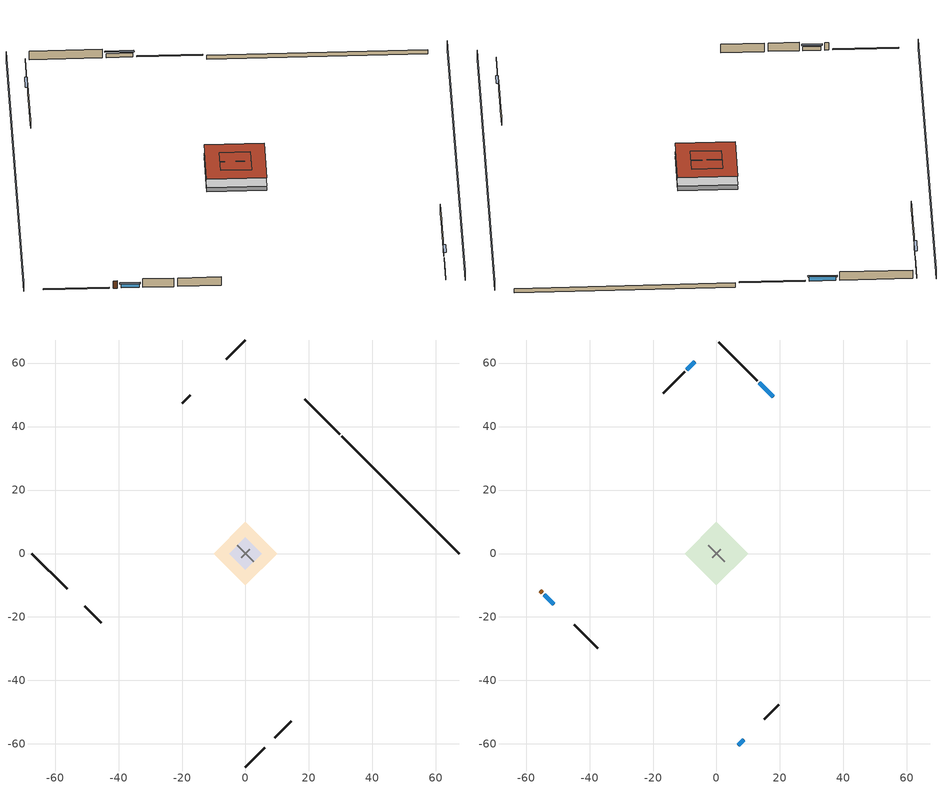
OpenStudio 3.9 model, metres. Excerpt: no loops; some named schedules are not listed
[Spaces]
garage 1
 floor foundation (Slab1 construction): -5.17,0 0,5.17 5.17,0 0,-5.17 z0
 wall outside (Wall1 construction): 9.2,-58.05 14.38,-52.88 z0.3:2.74
 wall outside (Wall2 construction): -50.58,-16.68 -45.4,-21.85 z0.3:2.74
 wall outside (Wall9 construction): -17.42,49.84 -20,47.25 z0.3:2.74
 wall to conditioned space 1 (Wall5 construction Reversed): 2.59,-2.59 -2.59,2.59 z0.3:2.74
 wall to conditioned space 1 (Wall6 construction Reversed): 1.29,1.29 -1.29,-1.29 z0.3:2.74
 roof outside (Roof1 construction): 0,5.17 -5.17,0 0,-5.17 5.17,0 z2.74
crawlspace - vented 1
 floor foundation (Slab2 construction): -10.06,0 0,10.06 10.06,0 0,-10.06 z-0.91
 wall outside (RimJoist1 construction): 29.68,37.58 18.6,48.65 z0.3:0.61
 wall outside (RimJoist2 construction): 0,-67.25 6.14,-61.11 z0.3:0.61
 wall outside (RimJoist3 construction): -67.25,0 -56.18,-11.08 z0.3:0.61
 wall outside (RimJoist4 construction): 0,67.25 -6.14,61.11 z0.3:0.61
 wall foundation (FoundationWall1 construction): 67.25,0 30.33,36.92 z-0.91:0.3
conditioned space 1
 floor to crawlspace - vented 1 (Floor1 construction): -10.06,0 0,10.06 10.06,0 0,-10.06 z0.3
 wall outside (Wall3 construction): 12.86,54.39 0.66,66.6 z0.3:2.74
 wall outside (Wall4 construction): 15.03,-52.22 19.62,-47.63 z0.3:2.74
 wall outside (Wall7 construction): -44.75,-22.51 -37.47,-29.78 z0.3:2.74
 wall outside (Wall8 construction): -9.97,57.28 -16.76,50.49 z0.3:2.74
 wall outside (AdiabaticWallConstruction): 17.94,49.31 13.52,53.73 z0.3:1.49; 6.8,-60.45 8.55,-58.71 / -54.22,-13.04 -51.23,-16.02 z0.3:1.43; -6.8,60.45 -9.32,57.94 z0.3:1.46
 wall outside (AdiabaticWallConstruction 1): -55.52,-11.73 -54.87,-12.38 z0.3:2.34
 window (WindowConstruction): 17.94,49.31 13.52,53.73 z0.3:1.49
 window (WindowConstruction 1): 6.8,-60.45 8.55,-58.71 z0.3:1.43
 window (WindowConstruction 2): -54.22,-13.04 -51.23,-16.02 z0.3:1.43
 window (WindowConstruction 3): -6.8,60.45 -9.32,57.94 z0.3:1.46
 door (Door): -55.52,-11.73 -54.87,-12.38 z0.3:2.34
 roof outside (Roof2 construction): 0,10.06 -10.06,0 0,-10.06 10.06,0 z2.74
shading: -3.23,70.49 -70.49,3.23 / 3.23,-70.49 70.49,-3.23 z0:2.74; 13.31,53.95 18.16,49.1 18.59,49.53 13.74,54.38 z1.8; 8.76,-58.49 6.58,-60.67 7.01,-61.1 9.19,-58.92 z1.74; -51.02,-16.24 -54.43,-12.82 -54.86,-13.25 -51.45,-16.67 z1.74; -9.53,57.72 -6.58,60.67 -7.01,61.1 -9.96,58.15 z1.77
[Site]
Portland Intl Arpt_OR: Latitude {deg}=45.59; Longitude {deg}=-122.6; Time Zone {hr}=-8; Elevation {m}=33; Terrain=Suburbs; Keep Site Location Information=Yes
[Site:GroundTemperature:Shallow]
10.2558, 8.96328, 8.85977, 9.47314, 11.9355, 14.3863, 16.5111, 17.8571, 17.9714, 16.8767, 14.8061, 12.4304
[Site:WaterMainsTemperature]
Calculation Method=Schedule; Temperature Schedule=mains temperature schedule
[Building]
Building 1
[Material] Roughness=Rough
Name | Thickness {m} | Conductivity {W/m-K} | Density {kg/m3} | Specific Heat {J/kg-K} | Thermal Absorptance | Solar Absorptance | Visible Absorptance
asphalt or fiberglass shingles | 0.00635 | 0.162714 | 1121.4 | 1465.45 | 0.9 | 0.85 | 0.85
roof rigid ins | 0.00254769 | 0.029427 | 32.04 | 1214.23 | 0.9 | 0.7 | 0.7
osb sheathing 0.5 in. | 0.0127 | 0.115458 | 512.64 | 1214.23 | 0.9 | 0.6 | 0.6
roof rigid ins 1 | 0.051816 | 0.029427 | 32.04 | 1214.23 | 0.9 | 0.7 | 0.7
osb sheathing 0.75 in. | 0.01905 | 0.115458 | 512.64 | 1214.23 | 0.9 | 0.7 | 0.7
roof stud and cavity | 0.2032 | 0.133729 | 78.34581 | 1123.46 | 0.9 | 0.7 | 0.7
gypsum board | 0.0127 | 0.160291 | 801 | 837.4 | 0.9 | 0.6 | 0.6
wood siding | 0.0254 | 0.102417 | 544.68 | 1172.36 | 0.9 | 0.85 | 0.85
osb sheathing 0.5 in. 1 | 0.0127 | 0.115458 | 512.64 | 1214.23 | 0.9 | 0.7 | 0.7
wall stud and cavity | 0.1397 | 0.727959 | 139.0536 | 1170.24 | 0.9 | 0.6 | 0.6
wall stud and cavity 1 | 0.1397 | 0.550994 | 139.0536 | 1170.24 | 0.9 | 0.7 | 0.7
osb sheathing 0.5 in. 2; osb sheathing 0.5 in. 3 | 0.0127 | 0.115458 | 512.64 | 1214.23
wall stud and cavity 2 | 0.1397 | 0.335416 | 139.0536 | 1170.24 | 0.9 | 0.7 | 0.7
rim joist stud and cavity | 0.0508 | 0.178688 | 50.32683 | 1063.81 | 0.9 | 0.6 | 0.6
floor stud and cavity | 0.1397 | 0.923637 | 92.3553 | 1139.71 | 0.9 | 0.7 | 0.7
floor covering | 0.0127 | 0.0433444 | 54.468 | 1339.84 | 0.9 | 0.6 | 0.6
concrete 4.0 in. | 0.1016 | 1.803125 | 2242.8 | 837.4 | 0.9 | 0.7 | 0.7
concrete 8.0 in. | 0.2032 | 1.803125 | 2242.8 | 837.4 | 0.9 | 0.7 | 0.7
soil 0.5 in. | 0.0127 | 1.9041 | 1842.3 | 418.7 | 0.9 | 0.7 | 0.7
wood siding 1; wood siding 2 | 0.0254 | 0.102417 | 544.68 | 1172.36
wall rigid ins | 0.512978 | 0.029427 | 32.04 | 1214.23 | 0.9 | 0.7 | 0.7
wall stud and cavity 3 | 0.0889 | 0.380278 | 52.3479 | 1209.89 | 0.9 | 0.7 | 0.7
door material | 0.04445 | 0.0612267 | 512.64 | 1214.23 | 0.9 | 0.7 | 0.7
wall stud and cavity 4 | 0.0889 | 0.391764 | 83.0341 | 1211.67 | 0.9 | 0.7 | 0.7
furniture material conditioned space 1; furniture material garage 1 | 0.1524 | 0.115458 | 640.8 | 1214.23 | 0.9 | 0.6 | 0.6
[Construction]
Roof1 construction: asphalt or fiberglass shingles, roof rigid ins, osb sheathing 0.5 in.
Roof2 construction: asphalt or fiberglass shingles, roof rigid ins 1, osb sheathing 0.75 in., roof stud and cavity, gypsum board
Wall1 construction; Wall2 construction: wood siding, osb sheathing 0.5 in. 1, wall stud and cavity
Wall3 construction; Wall4 construction: wood siding, osb sheathing 0.5 in. 1, wall stud and cavity 1, gypsum board
Wall5 construction Reversed: gypsum board, wall stud and cavity 2, osb sheathing 0.5 in. 2
Wall6 construction Reversed: gypsum board, wall stud and cavity 2, osb sheathing 0.5 in. 3
Wall7 construction; Wall8 construction: wood siding, osb sheathing 0.5 in. 3, wall stud and cavity 1, gypsum board
Wall9 construction: wood siding, osb sheathing 0.5 in. 3, wall stud and cavity
RimJoist1 construction; RimJoist2 construction; RimJoist3 construction; RimJoist4 construction: wood siding, rim joist stud and cavity
Floor1 construction: floor stud and cavity, osb sheathing 0.75 in., floor covering
Slab1 construction: concrete 4.0 in.
FoundationWall1 construction: concrete 8.0 in.
Slab2 construction: soil 0.5 in.
WindowConstruction; WindowConstruction 1; WindowConstruction 2; WindowConstruction 3: WindowMaterial
AdiabaticWallConstruction: wood siding 1, wall rigid ins, wall stud and cavity 3, gypsum board
Door: door material
AdiabaticWallConstruction 1: wood siding 2, wall rigid ins, wall stud and cavity 3, gypsum board
PartitionWallConstruction: gypsum board, wall stud and cavity 4, gypsum board
furniture construction conditioned space 1: furniture material conditioned space 1
furniture construction garage 1: furniture material garage 1
[WindowMaterial:SimpleGlazingSystem]
WindowMaterial: U-Factor {W/m2-K}=1.93052; Solar Heat Gain Coefficient=0.49
[ThermalZone] Multiplier=1; Use Ideal Air Loads=No
Name | Volume {m3} | Thermostat
conditioned space | 493.619 | conditioned space temperature setpoint
garage | 130.484
crawlspace - vented | 246.81
[Sizing:Zone] Zone Cooling Design Supply Air Temperature Input Method=SupplyAirTemperature; Zone Cooling Design Supply Air Temperature {C}=14; Zone Cooling Design Supply Air Temperature Difference {deltaC}=11.11; Zone Heating Design Supply Air Temperature Input Method=SupplyAirTemperature; Zone Heating Design Supply Air Temperature {C}=40; Zone Heating Design Supply Air Temperature Difference {deltaC}=11.11; Zone Cooling Design Supply Air Humidity Ratio {kg-H2O/kg-air}=0.0085; Zone Heating Design Supply Air Humidity Ratio {kg-H2O/kg-air}=0.008; Cooling Design Air Flow Method=DesignDay; Heating Design Air Flow Method=DesignDay; Account for Dedicated Outdoor Air System=No; Dedicated Outdoor Air System Control Strategy=NeutralSupplyAir; Dedicated Outdoor Air Low Setpoint Temperature for Design {C}=autosize; Dedicated Outdoor Air High Setpoint Temperature for Design {C}=autosize; Zone Load Sizing Method=Sensible Load Only No Latent Load; Zone Latent Cooling Design Supply Air Humidity Ratio Input Method=HumidityRatioDifference; Zone Cooling Design Supply Air Humidity Ratio Difference {kgWater/kgDryAir}=0.005; Zone Latent Heating Design Supply Air Humidity Ratio Input Method=HumidityRatioDifference; Zone Humidification Design Supply Air Humidity Ratio Difference {kgWater/kgDryAir}=0.005; Sizing Option=Coincident
garage; crawlspace - vented
[Space]
Name | Thermal Zone | Volume {m3}
conditioned space 1 | conditioned space | 493.619
garage 1 | garage | 130.484
crawlspace - vented 1 | crawlspace - vented | 246.81
[ThermostatSetpoint:DualSetpoint]
conditioned space temperature setpoint: Heating Setpoint Temperature Schedule=heating setpoint; Cooling Setpoint Temperature Schedule=cooling setpoint; Temperature Difference Between Cutout And Setpoint {deltaC}=0
[Foundation:Kiva] Wall Depth Below Slab {m}=0.2032
Name | Initial Indoor Air Temperature {C} | Wall Height Above Grade {m}
Foundation Kiva 1 | 13.4258 | 0.1016
Foundation Kiva 2 | 8.58325 | 0.3048
[Foundation:Kiva:Settings]
Soil Conductivity {W/m-K}=1.9041; Soil Density {kg/m3}=1842.3; Soil Specific Heat {J/kg-K}=418.7; Ground Solar Absorptivity=0.9; Ground Thermal Absorptivity=0.9; Ground Surface Roughness {m}=0.03; Far-Field Width {m}=40; Deep-Ground Boundary Condition=ZeroFlux; Deep-Ground Depth {m}=40; Minimum Cell Dimension {m}=0.2; Maximum Cell Growth Coefficient=3; Simulation Timestep=Timestep
[SurfaceProperty:ExposedFoundationPerimeter] Exposed Perimeter Calculation Method=TotalExposedPerimeter
Name | Total Exposed Perimeter {m}
Slab1 | 18.288
Slab2 | 52.21224
[SurfaceProperty:IncidentSolarMultiplier] Incident Solar Multiplier=1; Incident Solar Multiplier Schedule=trans schedule winter=0.85 summer=0.7
Window1; Window2; Window3; Window4
[InternalMass:Definition] Design Level Calculation Method=SurfaceArea
Name | Construction | Surface Area {m2}
partition wall mass | PartitionWallConstruction | 202.436
furniture mass conditioned space 1 | furniture construction conditioned space 1 | 80.97429
furniture mass garage 1 | furniture construction garage 1 | 5.35122
[InternalMass] Multiplier=1
Name | Internal Mass Definition | Space or SpaceType
partition wall mass | partition wall mass | conditioned space 1
furniture mass conditioned space 1 | furniture mass conditioned space 1 | conditioned space 1
furniture mass garage 1 | furniture mass garage 1 | garage 1
[Fan:SystemModel]
mini split heat pump supply fan: Availability Schedule=Always On Discrete; Design Maximum Air Flow Rate {m3/s}=0.723033; Speed Control Method=Discrete; Electric Power Minimum Flow Rate Fraction=0.2; Design Pressure Rise {Pa}=500; Motor Efficiency=1; Motor In Air Stream Fraction=1; Design Electric Power Consumption {W}=autosize; Design Power Sizing Method=PowerPerFlow; Electric Power Per Unit Flow Rate {W/(m3/s)}=148.322; Electric Power Per Unit Flow Rate Per Unit Pressure {W-s/m3-Pa}=1.66667; Fan Total Efficiency=0.7; Motor Loss Radiative Fraction=0; Speed Flow Fraction 1=0.20706; Speed Electric Power Fraction 1=0.00888; Speed Flow Fraction 2=0.252; Speed Electric Power Fraction 2=0.016; Speed Flow Fraction 3=0.812; Speed Electric Power Fraction 3=0.53539; Speed Flow Fraction 4=1; Speed Electric Power Fraction 4=1
[EnergyManagementSystem:Sensor]
Name | Output Variable or Output Meter Index Key | Output Variable or Output Meter
mini_split_heat_pump_supply_fan_s | mini split heat pump supply fan | Fan Electricity Energy
water_heater_T_set | water heater setpoint | Schedule Value
fridge_tin_s_1 | garage | Zone Mean Air Temperature
out_pb_s |  | Site Outdoor Air Barometric Pressure
out_wt_s |  | Site Outdoor Air Humidity Ratio
site_vw_s |  | Site Wind Speed
cool_season | cooling season schedule | Schedule Value
mini_split_heat_pump_airloop_Fan_RTF_s | mini split heat pump supply fan | Fan Runtime Fraction Speed 1
mini_split_heat_pump_airloop_Fan_RTF_s_1 | mini split heat pump supply fan | Fan Runtime Fraction Speed 2
mini_split_heat_pump_airloop_Fan_RTF_s_2 | mini split heat pump supply fan | Fan Runtime Fraction Speed 3
mini_split_heat_pump_airloop_Fan_RTF_s_3 | mini split heat pump supply fan | Fan Runtime Fraction Speed 4
natural_vent_s | natural vent schedule | Schedule Value
htg_sp_s | heating setpoint | Schedule Value
clg_sp_s | cooling setpoint | Schedule Value
mech_vent_range_fan_0_sch_s | mech vent range fan 0 schedule | Schedule Value
mech_vent_bath_fan_0_sch_s | mech vent bath fan 0 schedule | Schedule Value
clothes_dryer_exhaust_0_sch_s | clothes_dryer | Schedule Value
htg_load_cond |  | Heating:EnergyTransfer:Zone:CONDITIONED SPACE
clg_load_cond |  | Cooling:EnergyTransfer:Zone:CONDITIONED SPACE
s_conv | Floor1 | Surface Inside Face Convection Heat Gain Energy
s_ig | Floor1 | Surface Inside Face Internal Gains Radiation Heat Gain Energy
s_sol | Floor1 | Surface Inside Face Solar Radiation Heat Gain Energy
s_lgt | Floor1 | Surface Inside Face Lights Radiation Heat Gain Energy
s_surf | Floor1 | Surface Inside Face Net Surface Thermal Radiation Heat Gain Energy
s_conv_1 | Roof2 | Surface Inside Face Convection Heat Gain Energy
s_ig_1 | Roof2 | Surface Inside Face Internal Gains Radiation Heat Gain Energy
s_sol_1 | Roof2 | Surface Inside Face Solar Radiation Heat Gain Energy
s_lgt_1 | Roof2 | Surface Inside Face Lights Radiation Heat Gain Energy
s_surf_1 | Roof2 | Surface Inside Face Net Surface Thermal Radiation Heat Gain Energy
ss_sol | Door1 | Surface Inside Face Solar Radiation Heat Gain Energy
ss_lgt | Door1 | Surface Inside Face Lights Radiation Heat Gain Energy
ss_conv | Door1 | Surface Inside Face Convection Heat Gain Energy
ss_ig | Door1 | Surface Inside Face Internal Gains Radiation Heat Gain Energy
ss_surf | Door1 | Surface Inside Face Net Surface Thermal Radiation Heat Gain Energy
ss_conv_1 | Window1 | Surface Inside Face Convection Heat Gain Energy
ss_ig_1 | Window1 | Surface Inside Face Internal Gains Radiation Heat Gain Energy
ss_surf_1 | Window1 | Surface Inside Face Net Surface Thermal Radiation Heat Gain Energy
ss_trans_in | Window1 | Surface Window Transmitted Solar Radiation Rate
ss_back_out | Window1 | Surface Window Shortwave from Zone Back Out Window Heat Transfer Rate
ss_trans_out | Window1 | Surface Inside Face Initial Transmitted Diffuse Transmitted Out Window Solar Radiation Rate
ss_conv_2 | Window2 | Surface Inside Face Convection Heat Gain Energy
ss_ig_2 | Window2 | Surface Inside Face Internal Gains Radiation Heat Gain Energy
ss_surf_2 | Window2 | Surface Inside Face Net Surface Thermal Radiation Heat Gain Energy
ss_trans_in_1 | Window2 | Surface Window Transmitted Solar Radiation Rate
ss_back_out_1 | Window2 | Surface Window Shortwave from Zone Back Out Window Heat Transfer Rate
ss_trans_out_1 | Window2 | Surface Inside Face Initial Transmitted Diffuse Transmitted Out Window Solar Radiation Rate
ss_conv_3 | Window3 | Surface Inside Face Convection Heat Gain Energy
ss_ig_3 | Window3 | Surface Inside Face Internal Gains Radiation Heat Gain Energy
ss_surf_3 | Window3 | Surface Inside Face Net Surface Thermal Radiation Heat Gain Energy
ss_trans_in_2 | Window3 | Surface Window Transmitted Solar Radiation Rate
ss_back_out_2 | Window3 | Surface Window Shortwave from Zone Back Out Window Heat Transfer Rate
ss_trans_out_2 | Window3 | Surface Inside Face Initial Transmitted Diffuse Transmitted Out Window Solar Radiation Rate
ss_conv_4 | Window4 | Surface Inside Face Convection Heat Gain Energy
ss_ig_4 | Window4 | Surface Inside Face Internal Gains Radiation Heat Gain Energy
ss_surf_4 | Window4 | Surface Inside Face Net Surface Thermal Radiation Heat Gain Energy
ss_trans_in_3 | Window4 | Surface Window Transmitted Solar Radiation Rate
ss_back_out_3 | Window4 | Surface Window Shortwave from Zone Back Out Window Heat Transfer Rate
ss_trans_out_3 | Window4 | Surface Inside Face Initial Transmitted Diffuse Transmitted Out Window Solar Radiation Rate
s_conv_2 | Wall3 | Surface Inside Face Convection Heat Gain Energy
s_ig_2 | Wall3 | Surface Inside Face Internal Gains Radiation Heat Gain Energy
s_sol_2 | Wall3 | Surface Inside Face Solar Radiation Heat Gain Energy
s_lgt_2 | Wall3 | Surface Inside Face Lights Radiation Heat Gain Energy
s_surf_2 | Wall3 | Surface Inside Face Net Surface Thermal Radiation Heat Gain Energy
s_conv_3 | Wall4 | Surface Inside Face Convection Heat Gain Energy
s_ig_3 | Wall4 | Surface Inside Face Internal Gains Radiation Heat Gain Energy
s_sol_3 | Wall4 | Surface Inside Face Solar Radiation Heat Gain Energy
s_lgt_3 | Wall4 | Surface Inside Face Lights Radiation Heat Gain Energy
s_surf_3 | Wall4 | Surface Inside Face Net Surface Thermal Radiation Heat Gain Energy
s_conv_4 | Wall5 | Surface Inside Face Convection Heat Gain Energy
s_ig_4 | Wall5 | Surface Inside Face Internal Gains Radiation Heat Gain Energy
s_sol_4 | Wall5 | Surface Inside Face Solar Radiation Heat Gain Energy
s_lgt_4 | Wall5 | Surface Inside Face Lights Radiation Heat Gain Energy
s_surf_4 | Wall5 | Surface Inside Face Net Surface Thermal Radiation Heat Gain Energy
s_conv_5 | Wall6 | Surface Inside Face Convection Heat Gain Energy
s_ig_5 | Wall6 | Surface Inside Face Internal Gains Radiation Heat Gain Energy
s_sol_5 | Wall6 | Surface Inside Face Solar Radiation Heat Gain Energy
s_lgt_5 | Wall6 | Surface Inside Face Lights Radiation Heat Gain Energy
s_surf_5 | Wall6 | Surface Inside Face Net Surface Thermal Radiation Heat Gain Energy
s_conv_6 | Wall7 | Surface Inside Face Convection Heat Gain Energy
s_ig_6 | Wall7 | Surface Inside Face Internal Gains Radiation Heat Gain Energy
s_sol_6 | Wall7 | Surface Inside Face Solar Radiation Heat Gain Energy
s_lgt_6 | Wall7 | Surface Inside Face Lights Radiation Heat Gain Energy
s_surf_6 | Wall7 | Surface Inside Face Net Surface Thermal Radiation Heat Gain Energy
s_conv_7 | Wall8 | Surface Inside Face Convection Heat Gain Energy
s_ig_7 | Wall8 | Surface Inside Face Internal Gains Radiation Heat Gain Energy
s_sol_7 | Wall8 | Surface Inside Face Solar Radiation Heat Gain Energy
s_lgt_7 | Wall8 | Surface Inside Face Lights Radiation Heat Gain Energy
s_surf_7 | Wall8 | Surface Inside Face Net Surface Thermal Radiation Heat Gain Energy
im_conv | furniture mass conditioned space 1 | Surface Inside Face Convection Heat Gain Energy
im_ig | furniture mass conditioned space 1 | Surface Inside Face Internal Gains Radiation Heat Gain Energy
im_sol | furniture mass conditioned space 1 | Surface Inside Face Solar Radiation Heat Gain Energy
im_lgt | furniture mass conditioned space 1 | Surface Inside Face Lights Radiation Heat Gain Energy
im_surf | furniture mass conditioned space 1 | Surface Inside Face Net Surface Thermal Radiation Heat Gain Energy
im_conv_1 | partition wall mass | Surface Inside Face Convection Heat Gain Energy
im_ig_1 | partition wall mass | Surface Inside Face Internal Gains Radiation Heat Gain Energy
im_sol_1 | partition wall mass | Surface Inside Face Solar Radiation Heat Gain Energy
im_lgt_1 | partition wall mass | Surface Inside Face Lights Radiation Heat Gain Energy
im_surf_1 | partition wall mass | Surface Inside Face Net Surface Thermal Radiation Heat Gain Energy
airflow_gain | infil flow | Infiltration Sensible Heat Gain Energy
airflow_loss | infil flow | Infiltration Sensible Heat Loss Energy
airflow_gain_1 | natural vent flow | Infiltration Sensible Heat Gain Energy
airflow_loss_1 | natural vent flow | Infiltration Sensible Heat Loss Energy
airflow_gain_2 | whole house fan flow | Infiltration Sensible Heat Gain Energy
airflow_loss_2 | whole house fan flow | Infiltration Sensible Heat Loss Energy
mv_conv | mech vent bath fan 0 | Electric Equipment Convective Heating Energy
mv_rad | mech vent bath fan 0 | Electric Equipment Radiant Heating Energy
mv_conv_1 | mech vent house fan | Electric Equipment Convective Heating Energy
mv_rad_1 | mech vent house fan | Electric Equipment Radiant Heating Energy
mv_conv_2 | mech vent house fan cfis | Electric Equipment Convective Heating Energy
mv_rad_2 | mech vent house fan cfis | Electric Equipment Radiant Heating Energy
mv_conv_3 | mech vent range fan 0 | Electric Equipment Convective Heating Energy
mv_rad_3 | mech vent range fan 0 | Electric Equipment Radiant Heating Energy
mv_conv_4 | mech vent house fan latent load | Other Equipment Convective Heating Energy
[ElectricEquipment:Definition] Design Level Calculation Method=EquipmentLevel
Name | Design Level {W} | Fraction Latent | Fraction Radiant | Fraction Lost
ceiling fan | 19.4796 | 0 | 0.558 | 0
clothes washer | 854.267 | 0.03 | 0.162 | 0.7
clothes dryer | 2941.12 | 0.015 | 0.081 | 0.85
dishwasher | 1398.31 | 0.3 | 0.18 | 0.4
fridge | 51.9007 | 0 | 0.6 | 0
fridge 2 | 90.9498 | 0 | 0.6 | 0
cooking range | 2187.79 | 0.08 | 0.432 | 0.2
misc tv | 657.789 | 0 | 0.6 | 0
misc plug loads | 600.637 | 0.021 | 0.558 | 0.049
whole house fan; mech vent house fan | 0 | 0 | 0 | 1
mech vent house fan cfis | 0 | 0 | 0 | 0
mech vent range fan 0; mech vent bath fan 0 | 30 | 0 | 0 | 1
[ElectricEquipment]
Name | Electric Equipment Definition | Space or SpaceType | Schedule
ceiling fan | ceiling fan | conditioned space 1 | ceiling_fan
clothes washer | clothes washer | conditioned space 1 | clothes_washer
clothes dryer | clothes dryer | conditioned space 1 | clothes_dryer
dishwasher | dishwasher | conditioned space 1 | dishwasher
fridge | fridge | conditioned space 1 | fridge schedule
fridge 1 | fridge 2 | garage 1 | fridge schedule 1
cooking range | cooking range | conditioned space 1 | cooking_range
misc tv | misc tv | conditioned space 1 | plug_loads_tv
misc plug loads | misc plug loads | conditioned space 1 | plug_loads_other
whole house fan | whole house fan | conditioned space 1 | Always On Discrete
mech vent house fan | mech vent house fan | conditioned space 1 | mech vent house fan schedule
mech vent house fan cfis | mech vent house fan cfis | conditioned space 1 | mech vent house fan cfis schedule
mech vent range fan 0 | mech vent range fan 0 | conditioned space 1 | mech vent range fan 0 schedule
mech vent bath fan 0 | mech vent bath fan 0 | conditioned space 1 | mech vent bath fan 0 schedule
[OtherEquipment:Definition] Design Level Calculation Method=EquipmentLevel
Name | Design Level {W} | Fraction Latent | Fraction Radiant | Fraction Lost
water heater sens; mech vent house fan sensible load | 0 | 0 | 0 | 0
water heater lat; mech vent house fan latent load | 0 | 1 | 0 | 0
water heater energy adjustment1 | 0.01 | 0 | 0 | 1
clothes dryer 2 | 0 | 0.015 | 0.081 | 0.85
cooking range 2 | 0 | 0.08 | 0.432 | 0.2
general water use sensible | -25.2881 | 0 | 0.6 | 0
general water use latent | 25.6591 | 1 | 0 | 0
[OtherEquipment] Space or SpaceType=conditioned space 1
Name | Other Equipment Definition | Schedule | Fuel Type
water heater sens | water heater sens | Always On Discrete
water heater lat | water heater lat | Always On Discrete
water heater energy adjustment1 | water heater energy adjustment1 | Always On Discrete | Electricity
clothes dryer 1 | clothes dryer 2 | clothes_dryer | Electricity
cooking range 1 | cooking range 2 | cooking_range | Electricity
general water use sensible | general water use sensible | general water use schedule
general water use latent | general water use latent | general water use schedule
mech vent house fan sensible load | mech vent house fan sensible load | Always On Discrete
mech vent house fan latent load | mech vent house fan latent load | Always On Discrete
[WaterUse:Equipment:Definition]
Name | Peak Flow Rate {m3/s}
clothes washer | 2.51112e-06
dishwasher | 9.41065e-06
[Lights:Definition] Design Level Calculation Method=LightingLevel; Fraction Radiant=0.6; Fraction Visible=0.2; Return Air Fraction=0
Name | Lighting Level {W}
interior lighting | 250.276
garage lighting | 7.2382
[Lights] Fraction Replaceable=1
Name | Lights Definition | Space or SpaceType | Schedule
interior lighting | interior lighting | conditioned space 1 | lighting_interior
garage lighting | garage lighting | garage 1 | lighting_garage
[Exterior:Lights:Definition]
exterior lighting: Design Level {W}=8.01452
[Exterior:Lights]
exterior lighting: Exterior Lights Definition=exterior lighting; Schedule=exterior lighting schedule
[People:Definition]
occupants: Number of People Calculation Method=People; Number of People {people}=1; Fraction Radiant=0.314171; Sensible Heat Fraction=0.56303; Carbon Dioxide Generation Rate {m3/s-W}=0; Enable ASHRAE 55 Comfort Warnings=No; Mean Radiant Temperature Calculation Type=EnclosureAveraged
[People]
occupants: People Definition=occupants; Space or SpaceType=conditioned space 1; Number of People Schedule=occupants; Activity Level Schedule=occupants activity schedule; Multiplier=1
[SpaceInfiltration:DesignFlowRate] Schedule=Always On Discrete
Name | Space or SpaceType | Design Flow Rate Calculation Method | Design Flow Rate {m3/s} | Air Changes per Hour {1/hr} | Constant Term Coefficient | Temperature Term Coefficient | Velocity Term Coefficient | Velocity Squared Term Coefficient
natural vent flow; whole house fan flow; infil flow | conditioned space 1 | Flow/Space | 0
infil crawlspace - vented 1 | crawlspace - vented 1 | AirChanges/Hour |  | 2.6013 | 1 | 0 | 0 | 0
[SpaceInfiltration:EffectiveLeakageArea]
infil garage 1: Space or SpaceType=garage 1; Schedule=Always On Discrete; Effective Air Leakage Area {cm2}=407.755; Stack Coefficient=0.000129147; Wind Coefficient=4.64657e-05
